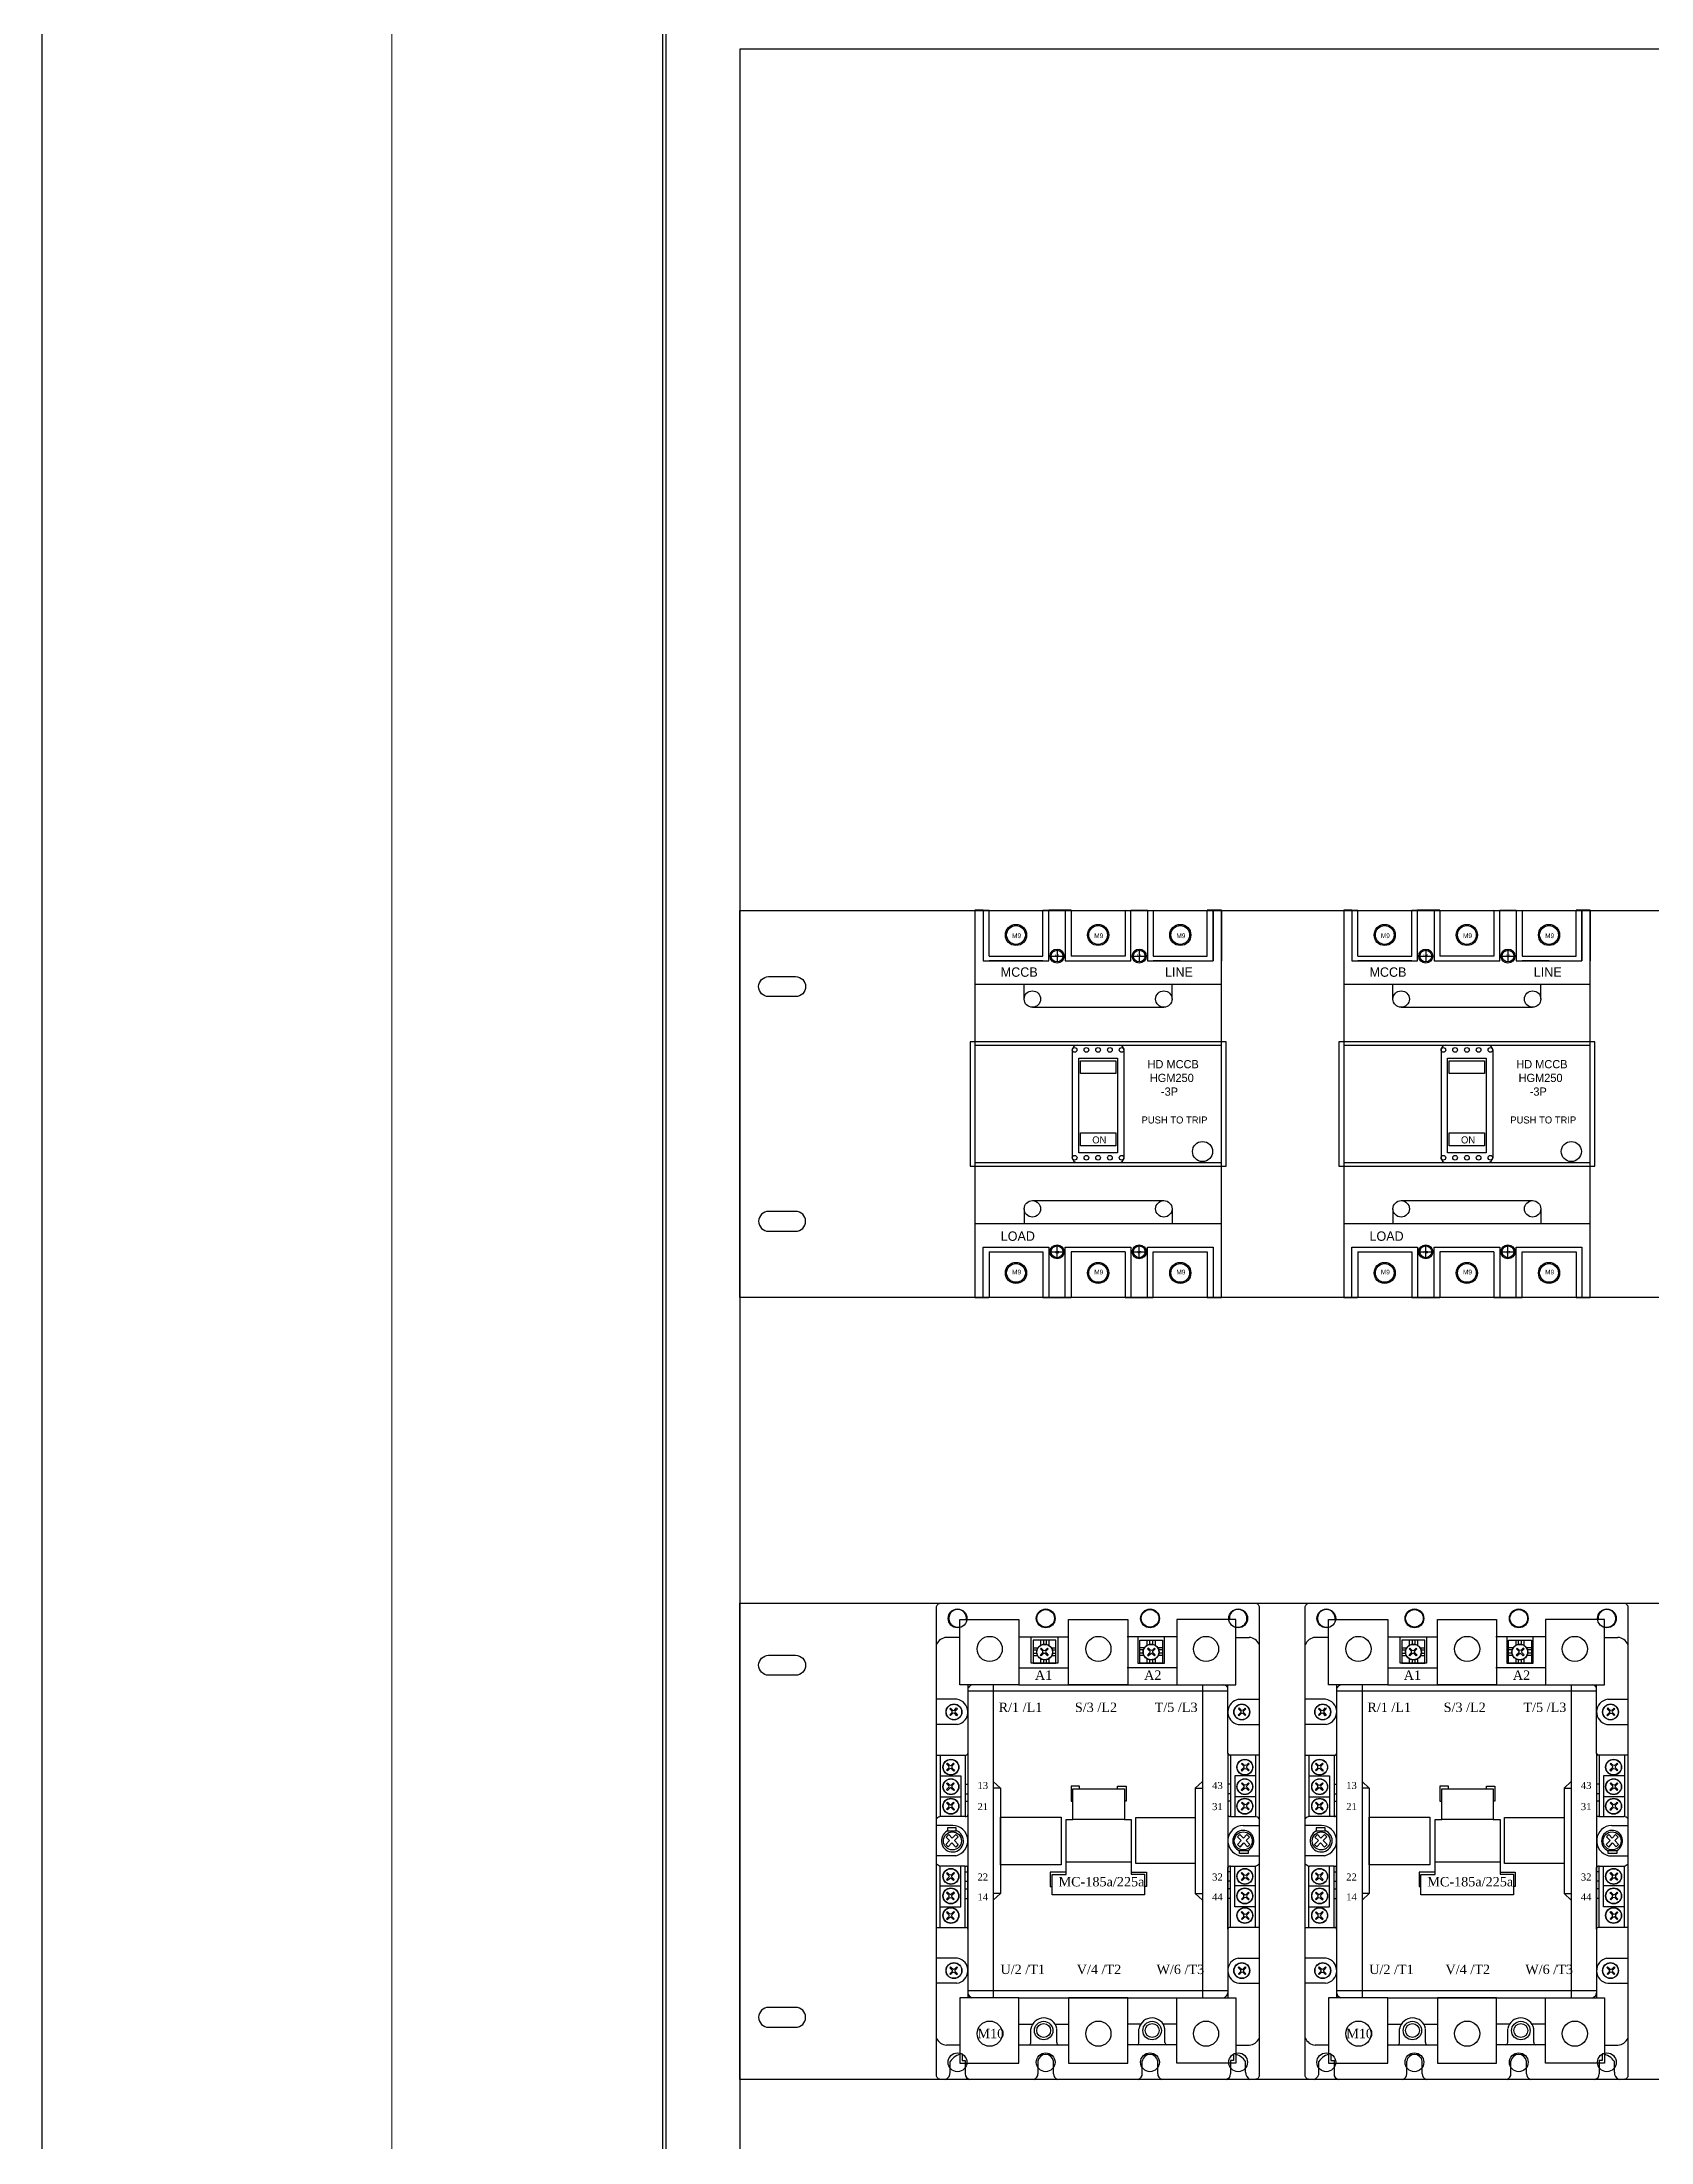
# Model space of a CAD drawing. Header units: millimetres. Extents: x 0 to 6523, y 0 to 4612.
# Drawn here: x 0 to 686, y 3265 to 4160 of the extents above; entities that cross this region are included whole.
import ezdxf

# ---------------------------------------------------------------- set-up
doc = ezdxf.new("R2010")
doc.units = ezdxf.units.MM
doc.layers.add('CNC', color=7, linetype='Continuous')
doc.layers.add('DIM', color=253, linetype='Continuous')
doc.styles.add('Arial', font='arial.ttf')
doc.styles.add('ss', font='romans.shx', dxfattribs={"height": 2.5, "bigfont": 'gsg1.shx'})
doc.dimstyles.new('CNC', dxfattribs={"dimtxt": 50, "dimasz": 5, "dimexe": 5, "dimexo": 15, "dimgap": 10, "dimtad": 1, "dimdec": 0, "dimtxsty": 'Standard', "dimblk": 'OPEN30', "dimcen": 10, "dimclrd": 5, "dimclre": 5, "dimclrt": 3, "dimazin": 3, "dimtfac": 1, "dimtdec": 0, "dimtmove": 0, "dimatfit": 3, "dimldrblk": 'ARCHTICK', "dimlwd": 9, "dimlwe": 9})

# ---------------------------------------------------------------- blocks, each defined once
blk = doc.blocks.new('*D8')
at = {"color": 0, "linetype": 'ByBlock', "lineweight": -2}
for p, q in [((147.75, 4185.08), (149.09, 4190.08)), ((149.09, 4190.08), (150.43, 4185.08)), ((149.09, 4190.08), (149.09, 4185.08)), ((149.09, 2090.08), (147.75, 2095.08)), ((150.43, 2095.08), (149.09, 2090.08)), ((149.09, 2090.08), (149.09, 2095.08))]:
    blk.add_line(p, q, dxfattribs=at)
at = {"layer": 'Defpoints', "color": 0, "transparency": 16777216}
for p in [(264.36, 4190.08), (149.09, 2090.08), (264.36, 2090.08)]:
    blk.add_point(p, dxfattribs=at)
at = {"layer": 'DIM', "color": 5, "lineweight": 9, "transparency": 16777216}
for p, q in [((249.36, 4190.08), (144.09, 4190.08)), ((149.09, 4185.08), (149.09, 2095.08)), ((249.36, 2090.08), (144.09, 2090.08))]:
    blk.add_line(p, q, dxfattribs=at)
at = {"layer": 'DIM', "color": 3, "transparency": 16777216, "insert": (113.56, 3140.08), "char_height": 50, "attachment_point": 5, "rotation": 90}
blk.add_mtext('2100', dxfattribs=at)
blk = doc.blocks.new('_ArchTick')
at = {"color": 0, "const_width": 0.15}
blk.add_lwpolyline([(-0.5, -0.5), (0.5, 0.5)], dxfattribs=at)
blk = doc.blocks.new('_Open30')
at = {"color": 0, "linetype": 'ByBlock', "lineweight": -2}
for p, q in [((-1, 0.27), (0, 0)), ((0, 0), (-1, -0.27)), ((0, 0), (-1, 0))]:
    blk.add_line(p, q, dxfattribs=at)
blk = doc.blocks.new('HYUNDAI MCCB HGM250-3P')
for p, q in [((-22895.42, 7472.37), (-22891.92, 7472.37)), ((-22895.42, 7472.37), (-22891.92, 7472.37)), ((-22863.92, 7472.37), (-22856.92, 7472.37)), ((-22863.92, 7472.37), (-22856.92, 7472.37)), ((-22863.92, 7472.37), (-22856.92, 7472.37)), ((-22863.92, 7472.37), (-22856.92, 7472.37)), ((-22793.92, 7472.37), (-22790.42, 7472.37)), ((-22895.42, 7440.87), (-22790.42, 7440.87)), ((-22874.42, 7434.55), (-22874.42, 7440.87)), ((-22811.42, 7434.55), (-22811.42, 7440.87)), ((-22870.92, 7431.05), (-22814.92, 7431.05)), ((-22895.42, 7414.87), (-22853.92, 7414.87)), ((-22853.92, 7414.87), (-22790.42, 7414.87)), ((-22853.92, 7412.87), (-22853.92, 7366.96)), ((-22851.92, 7414.87), (-22833.92, 7414.87)), ((-22831.92, 7412.87), (-22831.92, 7366.96)), ((-22895.42, 7364.87), (-22853.92, 7364.87)), ((-22853.92, 7364.87), (-22790.42, 7364.87)), ((-22851.92, 7364.96), (-22833.92, 7364.96)), ((-22870.92, 7348.69), (-22814.92, 7348.69)), ((-22895.42, 7338.87), (-22790.42, 7338.87)), ((-22874.42, 7345.19), (-22874.42, 7338.87)), ((-22811.42, 7345.19), (-22811.42, 7338.87)), ((-22895.42, 7307.37), (-22891.92, 7307.37)), ((-22895.42, 7307.37), (-22889.5, 7307.37)), ((-22863.92, 7307.37), (-22856.92, 7307.37)), ((-22863.92, 7307.37), (-22856.92, 7307.37)), ((-22863.92, 7307.37), (-22856.92, 7307.37)), ((-22863.92, 7307.37), (-22854.42, 7307.37)), ((-22831.42, 7307.37), (-22819.42, 7307.37)), ((-22828.92, 7307.37), (-22821.92, 7307.37)), ((-22828.92, 7307.37), (-22821.92, 7307.37)), ((-22828.92, 7307.37), (-22821.92, 7307.37)), ((-22796.42, 7307.37), (-22790.42, 7307.37))]:
    blk.add_line(p, q)
at = {"color": 1}
for p, q in [((-22891.92, 7472.37), (-22891.92, 7450.87)), ((-22889.42, 7452.87), (-22889.42, 7472.33)), ((-22866.42, 7452.87), (-22866.42, 7472.37)), ((-22863.92, 7450.87), (-22863.92, 7472.37)), ((-22891.92, 7450.87), (-22863.92, 7450.87)), ((-22889.42, 7452.87), (-22866.42, 7452.87)), ((-22891.92, 7328.87), (-22863.92, 7328.87)), ((-22891.92, 7307.37), (-22891.92, 7328.87)), ((-22863.92, 7328.87), (-22863.92, 7307.37)), ((-22889.42, 7326.87), (-22889.42, 7307.4)), ((-22889.42, 7326.87), (-22866.42, 7326.87)), ((-22866.42, 7326.87), (-22866.42, 7307.37))]:
    blk.add_line(p, q, dxfattribs=at)
at = {"color": 0}
for p, q in [((-22889.42, 7472.33), (-22891.92, 7472.33)), ((-22889.42, 7452.87), (-22889.42, 7472.33)), ((-22866.42, 7472.37), (-22863.92, 7472.37)), ((-22863.92, 7472.37), (-22856.92, 7472.37)), ((-22854.42, 7472.37), (-22856.92, 7472.37)), ((-22831.42, 7472.37), (-22819.42, 7472.33)), ((-22828.92, 7472.37), (-22821.92, 7472.37)), ((-22826.42, 7472.37), (-22824.42, 7472.37)), ((-22793.92, 7472.37), (-22796.42, 7472.37)), ((-22796.42, 7472.37), (-22790.42, 7472.37)), ((-22793.92, 7472.37), (-22793.92, 7450.87)), ((-22790.42, 7472.37), (-22790.42, 7461.87)), ((-22790.42, 7461.87), (-22790.42, 7450.87)), ((-22866.42, 7450.87), (-22889.42, 7450.87)), ((-22807.92, 7450.87), (-22819.42, 7450.87)), ((-22790.42, 7389.87), (-22790.42, 7452.87)), ((-22790.42, 7317.87), (-22790.42, 7328.87)), ((-22889.42, 7326.87), (-22889.42, 7307.4)), ((-22790.42, 7307.37), (-22790.42, 7317.87)), ((-22866.42, 7307.37), (-22863.92, 7307.37)), ((-22826.42, 7307.37), (-22824.42, 7307.37))]:
    blk.add_line(p, q, dxfattribs=at)
at = {"color": 2}
for p, q in [((-22856.92, 7472.37), (-22856.92, 7450.87)), ((-22854.42, 7472.37), (-22854.42, 7452.87)), ((-22831.42, 7472.37), (-22831.42, 7452.87)), ((-22828.92, 7450.87), (-22828.92, 7472.37)), ((-22856.92, 7450.87), (-22828.92, 7450.87)), ((-22831.42, 7452.87), (-22854.42, 7452.87)), ((-22856.92, 7328.87), (-22828.92, 7328.87)), ((-22856.92, 7307.37), (-22856.92, 7328.87)), ((-22828.92, 7328.87), (-22828.92, 7307.37)), ((-22831.42, 7326.87), (-22854.42, 7326.87)), ((-22854.42, 7326.87), (-22854.42, 7307.37)), ((-22831.42, 7326.87), (-22831.42, 7307.37))]:
    blk.add_line(p, q, dxfattribs=at)
at = {"color": 8}
for p, q in [((-22826.42, 7472.37), (-22824.42, 7472.37)), ((-22826.42, 7307.37), (-22824.42, 7307.37))]:
    blk.add_line(p, q, dxfattribs=at)
at = {"color": 5}
for p, q in [((-22821.92, 7472.37), (-22821.92, 7450.87)), ((-22819.42, 7472.37), (-22819.42, 7452.87)), ((-22796.42, 7452.87), (-22796.42, 7472.37)), ((-22793.92, 7450.87), (-22793.92, 7472.37)), ((-22821.92, 7450.87), (-22793.92, 7450.87)), ((-22819.42, 7452.87), (-22796.42, 7452.87)), ((-22821.92, 7328.87), (-22793.92, 7328.87)), ((-22821.92, 7307.37), (-22821.92, 7328.87)), ((-22793.92, 7328.87), (-22793.92, 7307.37)), ((-22819.42, 7326.87), (-22796.42, 7326.87)), ((-22819.42, 7307.37), (-22819.42, 7326.87)), ((-22796.42, 7326.87), (-22796.42, 7307.37))]:
    blk.add_line(p, q, dxfattribs=at)
at = {"color": 4}
for p, q in [((-22860.42, 7455.37), (-22860.42, 7450.37)), ((-22860.42, 7455.37), (-22860.42, 7450.37)), ((-22825.42, 7455.37), (-22825.42, 7450.37)), ((-22825.42, 7455.37), (-22825.42, 7450.37)), ((-22862.92, 7452.87), (-22857.92, 7452.87)), ((-22862.92, 7452.87), (-22857.92, 7452.87)), ((-22827.92, 7452.87), (-22822.92, 7452.87)), ((-22827.92, 7452.87), (-22822.92, 7452.87)), ((-22860.42, 7324.37), (-22860.42, 7329.37)), ((-22860.42, 7324.37), (-22860.42, 7329.37)), ((-22825.42, 7324.37), (-22825.42, 7329.37)), ((-22825.42, 7324.37), (-22825.42, 7329.37)), ((-22862.92, 7326.87), (-22857.92, 7326.87)), ((-22862.92, 7326.87), (-22857.92, 7326.87)), ((-22827.92, 7326.87), (-22822.92, 7326.87)), ((-22827.92, 7326.87), (-22822.92, 7326.87))]:
    blk.add_line(p, q, dxfattribs=at)
at = {"lineweight": 30}
for points in [[(-22891.92, 7472.37), (-22895.42, 7472.37), (-22895.42, 7307.37), (-22891.92, 7307.37)], [(-22856.92, 7472.37), (-22863.92, 7472.37)], [(-22863.92, 7472.37), (-22856.92, 7472.37)], [(-22793.92, 7307.37), (-22790.42, 7307.37), (-22790.42, 7472.37), (-22793.92, 7472.37)], [(-22856.92, 7307.37), (-22863.92, 7307.37)], [(-22863.92, 7307.37), (-22856.92, 7307.37)], [(-22821.92, 7307.37), (-22828.92, 7307.37)], [(-22828.92, 7307.37), (-22821.92, 7307.37)]]:
    blk.add_lwpolyline(points, dxfattribs=at)
at = {"color": 4}
blk.add_lwpolyline([(-22897.42, 7363.37), (-22788.42, 7363.37), (-22788.42, 7416.37), (-22897.42, 7416.37)], close=True, dxfattribs=at)
for points in [[(-22851.17, 7409.31), (-22834.67, 7409.31), (-22834.67, 7369.05), (-22851.17, 7369.05)], [(-22850.42, 7408.3), (-22835.42, 7408.3), (-22835.42, 7402.8), (-22850.42, 7402.8)], [(-22850.42, 7377.55), (-22835.42, 7377.55), (-22835.42, 7372.05), (-22850.42, 7372.05)]]:
    blk.add_lwpolyline(points, close=True)
at = {"color": 1}
for centre in [(-22877.92, 7461.87), (-22877.92, 7317.87)]:
    blk.add_circle(centre, 4.5, dxfattribs=at)
for centre, radius in [((-22877.92, 7461.87), 4), ((-22842.92, 7461.87), 4), ((-22807.92, 7461.87), 4), ((-22870.92, 7434.55), 3.5), ((-22814.92, 7434.55), 3.5), ((-22852.92, 7412.87), 1), ((-22847.92, 7412.87), 1), ((-22842.92, 7412.87), 1), ((-22837.92, 7412.87), 1), ((-22832.92, 7412.87), 1), ((-22798.42, 7369.59), 4.28), ((-22852.92, 7366.96), 1), ((-22847.92, 7366.96), 1), ((-22842.92, 7366.96), 1), ((-22837.92, 7366.96), 1), ((-22832.92, 7366.96), 1), ((-22870.92, 7345.19), 3.5), ((-22814.92, 7345.19), 3.5), ((-22877.92, 7317.87), 4), ((-22842.92, 7317.87), 4), ((-22807.92, 7317.87), 4)]:
    blk.add_circle(centre, radius)
at = {"color": 2}
for centre in [(-22842.92, 7461.87), (-22842.92, 7317.87)]:
    blk.add_circle(centre, 4.5, dxfattribs=at)
at = {"color": 5}
for centre in [(-22807.92, 7461.87), (-22807.92, 7317.87)]:
    blk.add_circle(centre, 4.5, dxfattribs=at)
at = {"color": 4}
for centre in [(-22860.42, 7452.87), (-22860.42, 7452.87), (-22825.42, 7452.87), (-22825.42, 7452.87), (-22860.42, 7326.87), (-22860.42, 7326.87), (-22825.42, 7326.87), (-22825.42, 7326.87)]:
    blk.add_circle(centre, 2.5, dxfattribs=at)
for centre, start, end in [((-22851.92, 7412.87), 90, 180), ((-22833.92, 7412.87), 0, 90), ((-22851.92, 7366.96), 180, 270), ((-22833.92, 7366.96), 270, 0)]:
    blk.add_arc(centre, 2, start, end)
for s, width, insert, char_height, attachment_point in [('M9', 4.4376, (-22879.58, 7460.5), 2, 7), ('M9', 4.4376, (-22844.58, 7460.5), 2, 7), ('M9', 4.4376, (-22809.58, 7460.5), 2, 7), ('MCCB', 14.0775, (-22884.42, 7448.05), 4, 1), ('LINE', 14.0775, (-22814.42, 7448.05), 4, 1), ('\\pi8.285;{\\C1;HD MCCB\\P\\pi9.259;HGM250\\P\\pi9.915;^I-3P}', 37.6867, (-22830.15, 7408.56), 3.5, 1), ('PUSH TO TRIP', 32.2145, (-22824.42, 7384.55), 3, 1), ('ON', 7.2418, (-22845.42, 7376.05), 3, 1), ('LOAD', 14.0775, (-22884.42, 7335.55), 4, 1), ('M9', 4.4376, (-22879.58, 7319.24), 2, 1), ('M9', 4.4376, (-22844.58, 7319.24), 2, 1), ('M9', 4.4376, (-22809.58, 7319.24), 2, 1)]:
    blk.add_mtext_dynamic_manual_height_columns(s, width=width, gutter_width=1, heights=[0], dxfattribs=dict(insert=insert, char_height=char_height, attachment_point=attachment_point))
at = {"color": 4, "char_height": 1}
for s, insert, attachment_point in [('M4', (-22861.42, 7453.55), 1), ('M5', (-22861.42, 7453.55), 1), ('M5', (-22861.42, 7453.55), 1), ('M5', (-22826.42, 7453.55), 1), ('M5', (-22826.42, 7453.55), 1), ('M5', (-22861.42, 7326.19), 7), ('M5', (-22861.42, 7326.19), 7), ('M4', (-22861.42, 7326.19), 7), ('M5', (-22826.42, 7326.19), 7), ('M5', (-22826.42, 7326.19), 7)]:
    blk.add_mtext_dynamic_manual_height_columns(s, width=4.4376, gutter_width=1, heights=[0], dxfattribs=dict(at, insert=insert, attachment_point=attachment_point))
blk = doc.blocks.new('MC 185a')
at = {"color": 7}
for p, q in [((3140.94, 646.51), (3135.25, 646.51)), ((3140.94, 646.51), (3140.94, 646.51)), ((3166.12, 646.73), (3187.26, 646.73)), ((3175.32, 645.31), (3175.32, 643.05)), ((3176.53, 645.31), (3176.53, 643.51)), ((3177.73, 645.31), (3177.73, 643.49)), ((3178.83, 645.31), (3178.83, 643.05)), ((3233.35, 646.73), (3212.22, 646.73)), ((3220.65, 645.31), (3220.65, 643.05)), ((3221.75, 645.31), (3221.75, 643.49)), ((3222.95, 645.31), (3222.95, 643.51)), ((3224.16, 645.31), (3224.16, 643.05)), ((3258.54, 646.51), (3258.54, 646.51)), ((3258.54, 646.51), (3264.23, 646.51)), ((3172.15, 642.02), (3174.29, 642.02)), ((3172.15, 641.15), (3173.91, 641.15)), ((3172.15, 639.83), (3173.82, 639.83)), ((3172.15, 638.74), (3174.17, 638.74)), ((3175.32, 637.49), (3175.32, 635.56)), ((3176.53, 637.03), (3176.53, 635.56)), ((3177.73, 637.05), (3177.73, 635.56)), ((3178.83, 637.49), (3178.83, 635.56)), ((3179.85, 642.02), (3181.89, 642.02)), ((3179.98, 638.74), (3181.89, 638.74)), ((3180.24, 641.15), (3181.89, 641.15)), ((3180.33, 639.83), (3181.89, 639.83)), ((3219.62, 642.02), (3217.59, 642.02)), ((3219.24, 641.15), (3217.59, 641.15)), ((3219.15, 639.83), (3217.59, 639.83)), ((3219.5, 638.74), (3217.59, 638.74)), ((3220.65, 637.49), (3220.65, 635.56)), ((3221.75, 637.05), (3221.75, 635.56)), ((3222.95, 637.03), (3222.95, 635.56)), ((3224.16, 637.49), (3224.16, 635.56)), ((3227.33, 642.02), (3225.18, 642.02)), ((3227.33, 638.74), (3225.31, 638.74)), ((3227.33, 641.15), (3225.57, 641.15)), ((3227.33, 639.83), (3225.66, 639.83)), ((3166.12, 633.48), (3187.26, 633.48)), ((3233.35, 633.48), (3212.22, 633.48)), ((3139.63, 620.13), (3130.98, 620.13)), ((3144.33, 626.26), (3144.33, 597.02)), ((3144.33, 623.74), (3255.14, 623.74)), ((3155.17, 626.26), (3155.17, 493)), ((3166.12, 626.26), (3233.35, 626.26)), ((3244.3, 626.26), (3244.3, 493)), ((3255.14, 597.02), (3255.14, 626.26)), ((3259.85, 620.13), (3268.5, 620.13)), ((3139.96, 609.39), (3130.98, 609.39)), ((3259.52, 609.39), (3268.5, 609.39)), ((3130.98, 596.37), (3143.68, 596.37)), ((3132.51, 596.37), (3132.51, 570.2)), ((3143.24, 596.37), (3143.24, 570.2)), ((3144.33, 597.02), (3144.33, 570.85)), ((3255.14, 597.02), (3255.14, 570.85)), ((3268.5, 596.37), (3255.8, 596.37)), ((3256.24, 596.37), (3256.24, 570.2)), ((3266.97, 596.37), (3266.97, 570.2)), ((3132.51, 587.5), (3141.38, 587.5)), ((3141.38, 587.5), (3141.38, 570.2)), ((3143.24, 583.99), (3144.33, 583.99)), ((3155.17, 585.09), (3158.24, 582.24)), ((3158.24, 582.24), (3155.17, 582.24)), ((3158.24, 582.24), (3158.24, 537.46)), ((3191.96, 583.12), (3188.35, 583.12)), ((3188.35, 583.12), (3188.35, 576.66)), ((3191.96, 582.02), (3191.96, 583.12)), ((3208.17, 582.02), (3208.17, 583.12)), ((3208.17, 583.12), (3211.78, 583.12)), ((3211.78, 583.12), (3211.78, 576.66)), ((3244.3, 585.09), (3241.24, 582.24)), ((3241.24, 582.24), (3241.24, 537.46)), ((3241.24, 582.24), (3244.3, 582.24)), ((3256.24, 583.99), (3255.14, 583.99)), ((3266.97, 587.5), (3258.1, 587.5)), ((3258.1, 587.5), (3258.1, 570.2)), ((3132.51, 578.63), (3141.38, 578.63)), ((3143.24, 579.83), (3144.33, 579.83)), ((3143.24, 576.66), (3144.33, 576.66)), ((3188.35, 576.66), (3189.12, 576.66)), ((3211.78, 576.66), (3211.02, 576.66)), ((3256.24, 579.83), (3255.14, 579.83)), ((3256.24, 576.66), (3255.14, 576.66)), ((3266.97, 578.63), (3258.1, 578.63)), ((3137.87, 566.36), (3130.98, 566.36)), ((3143.24, 570.2), (3132.73, 570.2)), ((3143.24, 570.2), (3143.68, 570.2)), ((3144.33, 570.85), (3144.33, 493)), ((3186.27, 545.45), (3186.27, 568.88)), ((3186.27, 568.88), (3189.12, 568.88)), ((3211.02, 568.88), (3213.97, 568.88)), ((3213.97, 568.88), (3213.97, 545.56)), ((3255.14, 570.85), (3255.14, 493)), ((3256.24, 570.2), (3255.8, 570.2)), ((3256.24, 570.2), (3266.75, 570.2)), ((3261.6, 566.36), (3268.5, 566.36)), ((3134.97, 558.32), (3136.57, 559.92)), ((3135.96, 557.33), (3134.97, 558.32)), ((3135.13, 561.43), (3136.25, 562.5)), ((3136.57, 559.92), (3135.13, 561.43)), ((3137.53, 558.91), (3135.96, 557.33)), ((3136.25, 562.5), (3137.67, 561.01)), ((3139.16, 557.19), (3137.53, 558.91)), ((3137.67, 561.01), (3139.19, 562.53)), ((3140.17, 561.55), (3138.63, 560)), ((3138.63, 560), (3140.28, 558.26)), ((3140.28, 558.26), (3139.16, 557.19)), ((3139.19, 562.53), (3140.17, 561.55)), ((3260.85, 560), (3259.19, 558.26)), ((3259.19, 558.26), (3260.31, 557.19)), ((3260.29, 562.53), (3259.3, 561.55)), ((3259.3, 561.55), (3260.85, 560)), ((3261.81, 561.01), (3260.29, 562.53)), ((3260.31, 557.19), (3261.94, 558.91)), ((3263.22, 562.5), (3261.81, 561.01)), ((3261.94, 558.91), (3263.52, 557.33)), ((3262.9, 559.92), (3264.34, 561.43)), ((3264.5, 558.32), (3262.9, 559.92)), ((3264.34, 561.43), (3263.22, 562.5)), ((3263.52, 557.33), (3264.5, 558.32)), ((3139.19, 553.44), (3130.98, 553.44)), ((3132.51, 522.9), (3132.51, 549.06)), ((3143.24, 549.06), (3132.73, 549.06)), ((3141.38, 531.76), (3141.38, 549.06)), ((3143.24, 522.9), (3143.24, 549.06)), ((3143.24, 549.06), (3143.68, 549.06)), ((3143.24, 546.66), (3144.33, 546.66)), ((3144.33, 522.24), (3144.33, 548.41)), ((3186.27, 546.55), (3179.48, 546.55)), ((3179.48, 546.55), (3179.48, 540.41)), ((3186.27, 550.93), (3213.97, 550.93)), ((3213.97, 546.55), (3220.43, 546.55)), ((3220.43, 546.55), (3220.43, 540.41)), ((3255.14, 522.24), (3255.14, 548.41)), ((3256.24, 546.66), (3255.14, 546.66)), ((3256.24, 549.06), (3255.8, 549.06)), ((3256.24, 522.9), (3256.24, 549.06)), ((3256.24, 549.06), (3266.75, 549.06)), ((3258.1, 531.76), (3258.1, 549.06)), ((3260.29, 553.44), (3268.5, 553.44)), ((3266.97, 522.9), (3266.97, 549.06)), ((3132.51, 540.63), (3141.38, 540.63)), ((3143.24, 542.6), (3144.33, 542.6)), ((3143.24, 539.43), (3144.33, 539.43)), ((3155.17, 534.61), (3158.24, 537.46)), ((3158.24, 537.46), (3155.17, 537.46)), ((3179.48, 540.41), (3180.25, 540.41)), ((3180.25, 536.8), (3180.25, 545.45)), ((3180.25, 545.45), (3186.27, 545.45)), ((3213.97, 545.56), (3219.67, 545.56)), ((3219.67, 545.56), (3219.67, 536.8)), ((3220.43, 540.41), (3219.67, 540.41)), ((3244.3, 534.61), (3241.24, 537.46)), ((3241.24, 537.46), (3244.3, 537.46)), ((3256.24, 542.6), (3255.14, 542.6)), ((3256.24, 539.43), (3255.14, 539.43)), ((3266.97, 540.63), (3258.1, 540.63)), ((3132.51, 531.76), (3141.38, 531.76)), ((3143.24, 535.27), (3144.33, 535.27)), ((3219.67, 536.8), (3180.25, 536.8)), ((3256.24, 535.27), (3255.14, 535.27)), ((3266.97, 531.76), (3258.1, 531.76)), ((3130.98, 522.9), (3143.68, 522.9)), ((3268.5, 522.9), (3255.8, 522.9)), ((3139.96, 509.87), (3130.98, 509.87)), ((3259.52, 509.87), (3268.5, 509.87)), ((3139.63, 499.14), (3130.98, 499.14)), ((3144.33, 496.07), (3255.14, 496.07)), ((3166.12, 493), (3212.44, 493)), ((3212.44, 493), (3233.35, 493)), ((3259.85, 499.14), (3268.5, 499.14)), ((3166.12, 481.73), (3171.92, 481.73)), ((3171.16, 473.95), (3171.16, 479.76)), ((3181.48, 481.73), (3187.26, 481.73)), ((3182.22, 473.95), (3182.22, 479.76)), ((3218, 481.73), (3212.22, 481.73)), ((3217.26, 473.95), (3217.26, 479.76)), ((3233.35, 481.73), (3227.55, 481.73)), ((3228.32, 473.95), (3228.32, 479.76)), ((3140.94, 472.75), (3135.25, 472.75)), ((3136.78, 461.25), (3136.78, 465.74)), ((3140.94, 472.75), (3140.94, 472.75)), ((3141.93, 469.02), (3141.93, 466.18)), ((3141.93, 466.18), (3143.24, 466.18)), ((3143.24, 466.18), (3143.24, 460.59)), ((3166.12, 472.97), (3187.26, 472.97)), ((3174.23, 460.59), (3174.23, 465.96)), ((3180.84, 460.59), (3180.84, 465.96)), ((3233.35, 472.97), (3212.22, 472.97)), ((3218.64, 460.59), (3218.64, 465.96)), ((3225.25, 460.59), (3225.25, 465.96)), ((3257.55, 466.18), (3256.24, 466.18)), ((3256.24, 466.18), (3256.24, 460.59)), ((3257.55, 469.02), (3257.55, 466.18)), ((3258.54, 472.75), (3258.54, 472.75)), ((3258.54, 472.75), (3264.23, 472.75)), ((3262.7, 461.25), (3262.7, 465.74))]:
    blk.add_line(p, q, dxfattribs=at)
for points in [[(3134.81, 458.19), (3132.73, 458.19, -0.414214), (3130.98, 459.94), (3130.98, 659.32, -0.414214), (3132.73, 661.08), (3266.75, 661.08, -0.414214), (3268.5, 659.32), (3268.5, 459.94, -0.414214), (3266.75, 458.19), (3264.67, 458.19)], [(3177.37, 639.57, 0.413744), (3176.44, 639.57), (3175.59, 638.72), (3175.28, 639.02), (3176.13, 639.87, 0.414683), (3176.13, 640.8), (3175.28, 641.65), (3175.59, 641.96), (3176.44, 641.11, 0.413744), (3177.37, 641.11), (3178.22, 641.97), (3178.53, 641.66), (3177.68, 640.8, 0.414683), (3177.68, 639.87), (3178.61, 638.95), (3178.3, 638.64), (3177.37, 639.57)], [(3222.11, 639.57, -0.413744), (3223.04, 639.57), (3223.89, 638.72), (3224.2, 639.02), (3223.35, 639.87, -0.414683), (3223.35, 640.8), (3224.2, 641.65), (3223.89, 641.96), (3223.04, 641.11, -0.413744), (3222.11, 641.11), (3221.26, 641.97), (3220.95, 641.66), (3221.8, 640.8, -0.414683), (3221.8, 639.87), (3220.87, 638.95), (3221.18, 638.64), (3222.11, 639.57)], [(3138.72, 614.03, 0.413744), (3137.79, 614.03), (3136.94, 613.18), (3136.63, 613.49), (3137.48, 614.33, 0.414683), (3137.48, 615.26), (3136.63, 616.11), (3136.93, 616.42), (3137.79, 615.57, 0.413744), (3138.71, 615.57), (3139.57, 616.43), (3139.88, 616.12), (3139.03, 615.27, 0.414683), (3139.03, 614.34), (3139.96, 613.41), (3139.65, 613.1), (3138.72, 614.03)], [(3260.76, 614.03, -0.413744), (3261.69, 614.03), (3262.54, 613.18), (3262.85, 613.49), (3262, 614.33, -0.414683), (3262, 615.26), (3262.85, 616.11), (3262.54, 616.42), (3261.69, 615.57, -0.413744), (3260.76, 615.57), (3259.91, 616.43), (3259.6, 616.12), (3260.45, 615.27, -0.414683), (3260.45, 614.34), (3259.52, 613.41), (3259.83, 613.1), (3260.76, 614.03)], [(3137.4, 590.51, 0.413744), (3136.47, 590.51), (3135.62, 589.66), (3135.31, 589.97), (3136.16, 590.82, 0.414683), (3136.16, 591.75), (3135.31, 592.6), (3135.62, 592.91), (3136.47, 592.06, 0.413744), (3137.4, 592.06), (3138.26, 592.91), (3138.57, 592.6), (3137.71, 591.75, 0.414683), (3137.71, 590.82), (3138.64, 589.89), (3138.33, 589.58), (3137.4, 590.51)], [(3262.07, 590.51, -0.413744), (3263, 590.51), (3263.85, 589.66), (3264.16, 589.97), (3263.31, 590.82, -0.414683), (3263.32, 591.75), (3264.17, 592.6), (3263.86, 592.91), (3263, 592.06, -0.413744), (3262.08, 592.06), (3261.22, 592.91), (3260.91, 592.6), (3261.76, 591.75, -0.414683), (3261.76, 590.82), (3260.83, 589.89), (3261.14, 589.58), (3262.07, 590.51)], [(3137.4, 582.19, 0.413744), (3136.47, 582.19), (3135.62, 581.34), (3135.31, 581.65), (3136.16, 582.5, 0.414683), (3136.16, 583.43), (3135.31, 584.28), (3135.62, 584.59), (3136.47, 583.74, 0.413744), (3137.4, 583.74), (3138.26, 584.59), (3138.57, 584.28), (3137.71, 583.43, 0.414683), (3137.71, 582.5), (3138.64, 581.57), (3138.33, 581.26), (3137.4, 582.19)], [(3262.07, 582.19, -0.413744), (3263, 582.19), (3263.85, 581.34), (3264.16, 581.65), (3263.31, 582.5, -0.414683), (3263.32, 583.43), (3264.17, 584.28), (3263.86, 584.59), (3263, 583.74, -0.413744), (3262.08, 583.74), (3261.22, 584.59), (3260.91, 584.28), (3261.76, 583.43, -0.414683), (3261.76, 582.5), (3260.83, 581.57), (3261.14, 581.26), (3262.07, 582.19)], [(3137.4, 573.87, 0.413744), (3136.47, 573.87), (3135.62, 573.02), (3135.31, 573.33), (3136.16, 574.18, 0.414683), (3136.16, 575.11), (3135.31, 575.95), (3135.62, 576.26), (3136.47, 575.42, 0.413744), (3137.4, 575.42), (3138.26, 576.27), (3138.57, 575.96), (3137.71, 575.11, 0.414683), (3137.71, 574.18), (3138.64, 573.25), (3138.33, 572.94), (3137.4, 573.87)], [(3262.07, 573.87, -0.413744), (3263, 573.87), (3263.85, 573.02), (3264.16, 573.33), (3263.31, 574.18, -0.414683), (3263.32, 575.11), (3264.17, 575.95), (3263.86, 576.26), (3263, 575.42, -0.413744), (3262.08, 575.42), (3261.22, 576.27), (3260.91, 575.96), (3261.76, 575.11, -0.414683), (3261.76, 574.18), (3260.83, 573.25), (3261.14, 572.94), (3262.07, 573.87)], [(3137.4, 545.39, -0.413744), (3136.47, 545.39), (3135.62, 546.24), (3135.31, 545.93), (3136.16, 545.08, -0.414683), (3136.16, 544.15), (3135.31, 543.31), (3135.62, 543), (3136.47, 543.85, -0.413744), (3137.4, 543.84), (3138.26, 542.99), (3138.57, 543.3), (3137.71, 544.15, -0.414683), (3137.71, 545.08), (3138.64, 546.01), (3138.33, 546.32), (3137.4, 545.39)], [(3262.07, 545.39, 0.413744), (3263, 545.39), (3263.85, 546.24), (3264.16, 545.93), (3263.31, 545.08, 0.414683), (3263.32, 544.15), (3264.17, 543.31), (3263.86, 543), (3263, 543.85, 0.413744), (3262.08, 543.84), (3261.22, 542.99), (3260.91, 543.3), (3261.76, 544.15, 0.414683), (3261.76, 545.08), (3260.83, 546.01), (3261.14, 546.32), (3262.07, 545.39)], [(3137.4, 537.07, -0.413744), (3136.47, 537.07), (3135.62, 537.92), (3135.31, 537.61), (3136.16, 536.76, -0.414683), (3136.16, 535.83), (3135.31, 534.99), (3135.62, 534.68), (3136.47, 535.52, -0.413744), (3137.4, 535.52), (3138.26, 534.67), (3138.57, 534.98), (3137.71, 535.83, -0.414683), (3137.71, 536.76), (3138.64, 537.69), (3138.33, 538), (3137.4, 537.07)], [(3262.07, 537.07, 0.413744), (3263, 537.07), (3263.85, 537.92), (3264.16, 537.61), (3263.31, 536.76, 0.414683), (3263.32, 535.83), (3264.17, 534.99), (3263.86, 534.68), (3263, 535.52, 0.413744), (3262.08, 535.52), (3261.22, 534.67), (3260.91, 534.98), (3261.76, 535.83, 0.414683), (3261.76, 536.76), (3260.83, 537.69), (3261.14, 538), (3262.07, 537.07)], [(3137.4, 528.75, -0.413744), (3136.47, 528.75), (3135.62, 529.6), (3135.31, 529.29), (3136.16, 528.44, -0.414683), (3136.16, 527.51), (3135.31, 526.66), (3135.62, 526.35), (3136.47, 527.2, -0.413744), (3137.4, 527.2), (3138.26, 526.35), (3138.57, 526.66), (3137.71, 527.51, -0.414683), (3137.71, 528.44), (3138.64, 529.37), (3138.33, 529.68), (3137.4, 528.75)], [(3262.07, 528.75, 0.413744), (3263, 528.75), (3263.85, 529.6), (3264.16, 529.29), (3263.31, 528.44, 0.414683), (3263.32, 527.51), (3264.17, 526.66), (3263.86, 526.35), (3263, 527.2, 0.413744), (3262.08, 527.2), (3261.22, 526.35), (3260.91, 526.66), (3261.76, 527.51, 0.414683), (3261.76, 528.44), (3260.83, 529.37), (3261.14, 529.68), (3262.07, 528.75)], [(3138.72, 505.23, -0.413744), (3137.79, 505.23), (3136.94, 506.08), (3136.63, 505.77), (3137.48, 504.93, -0.414683), (3137.48, 504), (3136.63, 503.15), (3136.93, 502.84), (3137.79, 503.69, -0.413744), (3138.71, 503.69), (3139.57, 502.83), (3139.88, 503.14), (3139.03, 504, -0.414683), (3139.03, 504.92), (3139.96, 505.85), (3139.65, 506.16), (3138.72, 505.23)], [(3260.76, 505.23, 0.413744), (3261.69, 505.23), (3262.54, 506.08), (3262.85, 505.77), (3262, 504.93, 0.414683), (3262, 504), (3262.85, 503.15), (3262.54, 502.84), (3261.69, 503.69, 0.413744), (3260.76, 503.69), (3259.91, 502.83), (3259.6, 503.14), (3260.45, 504, 0.414683), (3260.45, 504.92), (3259.52, 505.85), (3259.83, 506.16), (3260.76, 505.23)]]:
    blk.add_lwpolyline(points, format="xyb", dxfattribs=at)
for points in [[(3140.94, 654.18), (3166.12, 654.18), (3166.12, 626.26), (3140.94, 626.26)], [(3187.26, 654.18), (3212.44, 654.18), (3212.44, 626.26), (3187.26, 626.26)], [(3258.54, 654.18), (3233.35, 654.18), (3233.35, 626.26), (3258.54, 626.26)], [(3171.38, 646.73), (3182.66, 646.73), (3182.66, 635.56), (3171.38, 635.56)], [(3172.15, 635.56), (3181.89, 635.56), (3181.89, 645.31), (3172.15, 645.31)], [(3228.1, 646.73), (3216.82, 646.73), (3216.82, 635.56), (3228.1, 635.56)], [(3227.33, 635.56), (3217.59, 635.56), (3217.59, 645.31), (3227.33, 645.31)], [(3189.12, 582.02), (3211.02, 582.02), (3211.02, 568.88), (3189.12, 568.88)], [(3135.7, 564.03), (3139.41, 564.03), (3139.41, 565.38), (3135.7, 565.38)], [(3158.24, 569.98), (3184.08, 569.98), (3184.08, 549.61), (3158.24, 549.61)], [(3215.94, 569.76), (3241.24, 569.76), (3241.24, 550.16), (3215.94, 550.16)], [(3263.77, 554.43), (3260.07, 554.43), (3260.07, 555.78), (3263.77, 555.78)], [(3140.94, 465.08), (3166.12, 465.08), (3166.12, 493), (3140.94, 493)], [(3187.26, 465.08), (3212.44, 465.08), (3212.44, 493), (3187.26, 493)], [(3258.54, 465.08), (3233.35, 465.08), (3233.35, 493), (3258.54, 493)]]:
    blk.add_lwpolyline(points, close=True, dxfattribs=at)
for points in [[(3172.47, 458.19), (3145.1, 458.19)], [(3216.89, 458.19), (3182.59, 458.19)], [(3254.38, 458.19), (3227, 458.19)]]:
    blk.add_lwpolyline(points, dxfattribs=at)
for centre, radius in [((3177.51, 654.62), 3.75), ((3221.97, 654.62), 3.75), ((3153.64, 641.59), 5.37), ((3199.96, 641.59), 5.37), ((3245.83, 641.59), 5.37), ((3177.07, 640.27), 3.39), ((3177.07, 640.27), 3.28), ((3222.4, 640.27), 3.39), ((3222.4, 640.27), 3.28), ((3138.42, 614.73), 3.39), ((3138.42, 614.73), 3.28), ((3261.05, 614.73), 3.39), ((3261.05, 614.73), 3.28), ((3137.11, 591.22), 3.39), ((3137.11, 591.22), 3.28), ((3262.37, 591.22), 3.39), ((3262.37, 591.22), 3.28), ((3137.11, 582.9), 3.39), ((3137.11, 582.9), 3.28), ((3262.37, 582.9), 3.39), ((3262.37, 582.9), 3.28), ((3137.11, 574.58), 3.39), ((3137.11, 574.58), 3.28), ((3262.37, 574.58), 3.39), ((3262.37, 574.58), 3.28), ((3137.77, 559.79), 3.83), ((3261.71, 559.79), 3.83), ((3137.11, 544.68), 3.39), ((3137.11, 544.68), 3.28), ((3262.37, 544.68), 3.39), ((3262.37, 544.68), 3.28), ((3137.11, 536.36), 3.39), ((3137.11, 536.36), 3.28), ((3262.37, 536.36), 3.39), ((3262.37, 536.36), 3.28), ((3137.11, 528.04), 3.39), ((3137.11, 528.04), 3.28), ((3262.37, 528.04), 3.39), ((3262.37, 528.04), 3.28), ((3138.42, 504.53), 3.39), ((3138.42, 504.53), 3.28), ((3261.05, 504.53), 3.39), ((3261.05, 504.53), 3.28), ((3153.64, 477.67), 5.37), ((3176.64, 478.99), 3.94), ((3176.64, 478.99), 2.96), ((3199.96, 477.67), 5.37), ((3222.84, 478.99), 3.94), ((3222.84, 478.99), 2.96), ((3245.83, 477.67), 5.37)]:
    blk.add_circle(centre, radius, dxfattribs=at)
for centre, radius, start, end in [((3139.96, 654.62), 3.75, 353.29016, 285.24178), ((3259.52, 654.62), 3.75, 254.75822, 186.70984), ((3135.67, 641.42), 5.11, 94.71265, 156.64016), ((3263.81, 641.42), 5.11, 23.35984, 85.28735), ((3138.93, 614.73), 5.44, 280.88309, 82.62372), ((3146.49, 624.23), 2.02, 92.0306, 162.78011), ((3253.21, 624.23), 2.02, 17.21989, 87.9694), ((3260.55, 614.73), 5.44, 97.37628, 259.11691), ((3143.68, 597.02), 0.657, 270, 0), ((3255.8, 597.02), 0.657, 180, 270), ((3133.37, 567.01), 3.25, 101.35359, 137.36192), ((3137.77, 559.79), 4.71, 115.97439, 69.58379), ((3137.8, 559.83), 6.53, 282.26554, 89.34791), ((3143.68, 570.85), 0.657, 270, 0), ((3255.8, 570.85), 0.657, 180, 270), ((3261.68, 559.83), 6.53, 90.65209, 257.73446), ((3261.71, 559.79), 4.49, 296.61173, 248.53987), ((3266.11, 567.01), 3.25, 42.63808, 78.64641), ((3133.37, 552.25), 3.25, 222.63808, 258.64641), ((3143.68, 548.41), 0.657, 0, 90), ((3255.8, 548.41), 0.657, 90, 180), ((3266.11, 552.25), 3.25, 281.35359, 317.36192), ((3143.68, 522.24), 0.657, 0, 90), ((3255.8, 522.24), 0.657, 90, 180), ((3138.93, 504.53), 5.44, 277.37628, 79.11691), ((3260.55, 504.53), 5.44, 100.88309, 262.62372), ((3146.73, 495.32), 2.41, 185.72056, 254.48125), ((3252.75, 495.32), 2.41, 285.51875, 354.27944), ((3176.7, 478.75), 5.63, 11.45576, 169.67877), ((3222.78, 478.75), 5.63, 10.32123, 168.54424), ((3135.67, 477.84), 5.11, 203.35984, 265.28735), ((3263.81, 477.84), 5.11, 274.71265, 336.64016), ((3142.6, 462.29), 6.77, 95.73503, 149.36498), ((3170.2, 473.91), 0.959, 281.52372, 2.72631), ((3177.53, 465.47), 3.34, 8.39569, 171.60431), ((3183.18, 473.91), 0.959, 177.27369, 258.47628), ((3216.3, 473.91), 0.959, 281.52372, 2.72631), ((3221.95, 465.47), 3.34, 8.39569, 171.60431), ((3229.27, 473.91), 0.959, 177.27369, 258.47628), ((3256.87, 462.29), 6.77, 30.63502, 84.26497), ((3133.82, 460.99), 2.97, 289.48909, 5.04046), ((3145.56, 460.47), 2.33, 176.86075, 258.52774), ((3171.93, 460.42), 2.3, 283.60809, 4.33716), ((3183.13, 460.42), 2.3, 175.66284, 256.39191), ((3216.35, 460.42), 2.3, 283.60809, 4.33716), ((3227.54, 460.42), 2.3, 175.66284, 256.39191), ((3253.91, 460.47), 2.33, 281.47226, 3.13925), ((3265.66, 460.99), 2.97, 174.95954, 250.51091)]:
    blk.add_arc(centre, radius, start, end, dxfattribs=at)
at = {"color": 3, "attachment_point": 1, "style": 'ss'}
for s, width, insert, char_height in [('{\\fTimes New Roman|b0|i0|c0|p18;A1}', 11.5, (3172.94, 632.42), 4), ('{\\fTimes New Roman|b0|i0|c0|p18;A2}', 11.5, (3219.44, 632.42), 4), ('\\A1;{\\fTimes New Roman|b0|i0|c0|p18;R/1 /L1}', 21.5, (3157.44, 618.73), 4), ('\\A1;{\\fTimes New Roman|b0|i0|c0|p18;S/3 /L2}', 21.5, (3189.94, 618.73), 4), ('\\A1;{\\fTimes New Roman|b0|i0|c0|p18;T/5 /L3}', 21.5, (3223.94, 618.73), 4), ('{\\fTimes New Roman|b0|i0|c0|p18;13}', 5, (3148.44, 584.92), 3), ('{\\fTimes New Roman|b0|i0|c0|p18;43}', 5, (3248.41, 584.92), 3), ('{\\fTimes New Roman|b0|i0|c0|p18;21}', 5, (3148.44, 575.92), 3), ('{\\fTimes New Roman|b0|i0|c0|p18;31}', 5, (3248.41, 575.92), 3), ('{\\fTimes New Roman|b0|i0|c0|p18;22}', 5, (3148.44, 545.92), 3), ('{\\fTimes New Roman|b0|i0|c0|p18;32}', 5, (3248.41, 545.92), 3), ('{\\fTimes New Roman|b0|i0|c0|p18;14}', 5, (3148.44, 537.42), 3), ('{\\fTimes New Roman|b0|i0|c0|p18;MC-185a/225a}', 34.4628, (3182.98, 544.42), 4), ('{\\fTimes New Roman|b0|i0|c0|p18;44}', 5, (3248.41, 537.42), 3), ('\\A1;\\pt20;{\\fTimes New Roman|b0|i0|c0|p18;U/2 /T1}', 21.5, (3158.24, 507.07), 4), ('\\A1;{\\fTimes New Roman|b0|i0|c0|p18;V/4 /T2}', 21.5, (3190.74, 507.07), 4), ('\\A1;{\\fTimes New Roman|b0|i0|c0|p18;W/6 /T3}', 21.5, (3224.74, 507.07), 4), ('{\\fTimes New Roman|b0|i0|c0|p18;M10}', 5, (3148.44, 479.73), 4)]:
    blk.add_mtext_dynamic_manual_height_columns(s, width=width, gutter_width=12.5, heights=[0], dxfattribs=dict(at, insert=insert, char_height=char_height))
blk = doc.blocks.new('ovan8.5x20')
at = {"layer": 'CNC', "color": 2, "lineweight": -3}
for p, q in [((5.75, 4.25), (-5.75, 4.25)), ((-5.75, -4.25), (5.75, -4.25))]:
    blk.add_line(p, q, dxfattribs=at)
for centre, start, end in [((-5.75, 0), 90, 270), ((5.75, 0), 270, 90)]:
    blk.add_arc(centre, 4.25, start, end, dxfattribs=at)
blk = doc.blocks.new('KHUNG CHUẨN')
at = {"color": 7}
blk.add_lwpolyline([(16919.25, -26555.16), (19889.25, -26555.16), (19889.25, -28655.16), (16919.25, -28655.16)], close=True, dxfattribs=at)
at = {"color": 3, "style": 'Arial'}
for tag, p in [('#01', (17055.57, -28580.1)), ('#02', (17431.39, -28580.1)), ('#03', (18030.58, -28580.1)), ('#08', (18751.7, -28580.1)), ('#10', (19064.78, -28580.1)), ('#11', (19060.3, -28625.69)), ('#12', (19806.46, -28628.91)), ('#05', (17308.45, -28633.02)), ('#09', (18753.85, -28632.6)), ('#04', (17024.77, -28634.62)), ('#06', (17632.65, -28633.73)), ('#07', (18002.01, -28634.74))]:
    blk.add_attdef(tag, p, '', height=20, dxfattribs=at)

msp = doc.modelspace()

# ---------------------------------------------------------------- linework, layer by layer
at = {"color": 7}
for points in [[(264.36, 2090.08), (1264.36, 2090.08), (1264.36, 4190.08), (264.36, 4190.08)], [(265.86, 2091.58), (1262.86, 2091.58), (1262.86, 4188.58), (265.86, 4188.58)]]:
    msp.add_lwpolyline(points, close=True, dxfattribs=at)
at = {"color": 46}
for points in [[(297.36, 2123.08), (1231.36, 2123.08), (1231.36, 4157.08), (297.36, 4157.08)], [(297.36, 3790.08), (1231.36, 3790.08), (1231.36, 3625.08), (297.36, 3625.08)], [(297.36, 3494.87), (1231.36, 3494.87), (1231.36, 3291.98), (297.36, 3291.98)]]:
    msp.add_lwpolyline(points, close=True, dxfattribs=at)
at = {"color": 2, "ltscale": 3}
for centre, radius in [((432.51, 3770.58), 3), ((467.51, 3770.58), 3), ((589.63, 3770.58), 3), ((624.63, 3770.58), 3), ((432.51, 3644.58), 3), ((467.51, 3644.58), 3), ((589.63, 3644.58), 3), ((624.63, 3644.58), 3), ((390.11, 3488.41), 4), ((427.67, 3488.41), 4), ((472.12, 3488.41), 4), ((509.68, 3488.41), 4), ((547.24, 3488.41), 4), ((584.79, 3488.41), 4), ((629.25, 3488.41), 4), ((666.8, 3488.41), 4), ((390.09, 3299.26), 4), ((427.65, 3299.26), 4), ((472.1, 3299.26), 4), ((509.66, 3299.26), 4), ((547.22, 3299.26), 4), ((584.77, 3299.26), 4), ((629.23, 3299.26), 4), ((666.78, 3299.26), 4)]:
    msp.add_circle(centre, radius, dxfattribs=at)

# ---------------------------------------------------------------- block references
at = {"color": 3, "xscale": 2.196150000008856, "yscale": 2.196150000008856, "zscale": 2.196150000008856}
msp.add_blockref('KHUNG CHUẨN', (-37157.21, 62931.03), dxfattribs=at)
at = {"color": 0}
for p in [(23292.93, -3682.28), (23450.05, -3682.28)]:
    msp.add_blockref('HYUNDAI MCCB HGM250-3P', p, dxfattribs=at)
at = {"color": 2}
for p in [(-2749.84, 2833.79), (-2592.72, 2833.79)]:
    msp.add_blockref('MC 185a', p, dxfattribs=at)
at = {"layer": 'CNC', "lineweight": -3, "xscale": -1}
for p in [(315.36, 3757.58), (315.36, 3468.42)]:
    msp.add_blockref('ovan8.5x20', p, dxfattribs=at)
at = {"layer": 'CNC', "lineweight": -3, "rotation": 180}
for p in [(315.36, 3657.58), (315.36, 3318.42)]:
    msp.add_blockref('ovan8.5x20', p, dxfattribs=at)

# ---------------------------------------------------------------- dimensions: what is measured, and where the dimension line sits
at = {"layer": 'DIM', "color": 7}
dim = msp.add_linear_dim(base=(149.09, 2090.08), p1=(264.36, 4190.08), p2=(264.36, 2090.08), angle=90, dimstyle='CNC', dxfattribs=at)
dim.commit()
dim.dimension.update_dxf_attribs({"geometry": '*D8', "text_midpoint": (113.56, 3140.08)})

doc.saveas('drawing.dxf')
